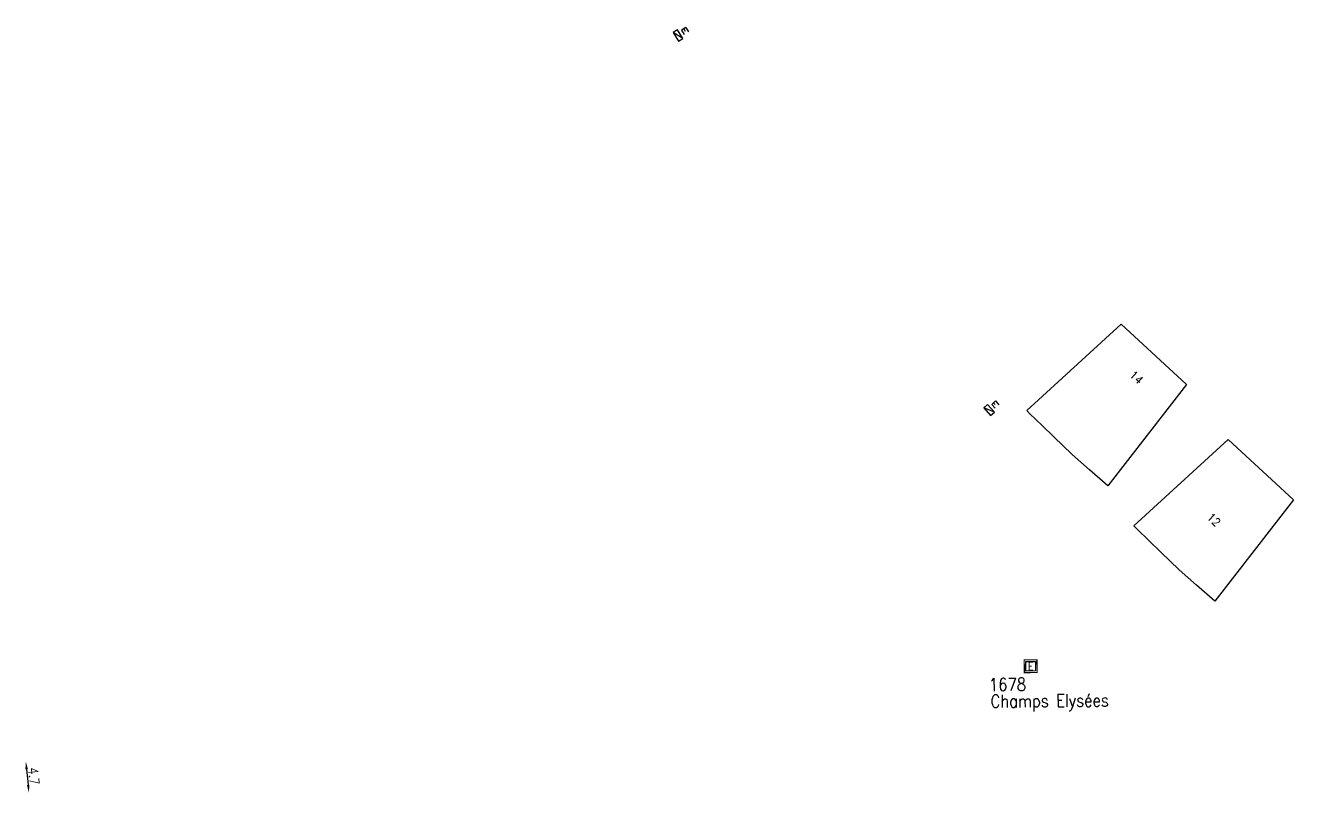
# Model space of a CAD drawing. Header units: millimetres. Extents: x 147004 to 147847, y 131108 to 131813.
# Drawn here: x 147432.4 to 147630.9, y 131692.8 to 131812.8 of the extents above; entities that cross this region are included whole.
import ezdxf
from ezdxf.enums import TextEntityAlignment as Align

# ---------------------------------------------------------------- set-up
doc = ezdxf.new("R2010")
doc.units = ezdxf.units.MM
doc.header["$PDMODE"] = 34
doc.layers.get('0').update_dxf_attribs({"linetype": 'CONTINUOUS'})
doc.layers.get('Defpoints').update_dxf_attribs({"linetype": 'CONTINUOUS'})
for name, color, linetype in [('M_200', 7, 'CONTINUOUS'), ('W0008', 7, 'CONTINUOUS'), ('W0100', 7, 'CONTINUOUS'), ('W0430', 7, 'CONTINUOUS'), ('W0991', 7, 'CONTINUOUS')]:
    doc.layers.add(name, color=color, linetype=linetype)
doc.styles.add('M_ROMANS', font='ROMANS.shx', dxfattribs={"width": 0.75})
doc.styles.get("Standard").update_dxf_attribs({"font": 'romans.shx', "width": 0.85})
doc.dimstyles.get("Standard").update_dxf_attribs({"dimtxt": 1.5, "dimasz": 1.2, "dimexe": 0.625, "dimexo": 0.625, "dimgap": 0.25, "dimtad": 1, "dimdec": 1, "dimzin": 0, "dimdsep": 46, "dimtxsty": 'Standard', "dimcen": -0.5, "dimadec": 0, "dimazin": 0, "dimtfac": 1, "dimtdec": 1, "dimtmove": 0, "dimatfit": 3, "dimfxl": 0, "dimtolj": 1, "dimtzin": 0, "dimarcsym": 0})

# ---------------------------------------------------------------- blocks, each defined once
blk = doc.blocks.new('M_200_59')
at = {"layer": 'M_200', "color": 0, "linetype": 'Continuous', "const_width": 0.35, "flags": 128}
blk.add_lwpolyline([(4, 4), (4, 0), (0, 0), (0, 4)], close=True, dxfattribs=at)
at = {"layer": 'M_200', "color": 0, "linetype": 'Continuous'}
blk.add_lwpolyline([(0.5, 3.5), (3.5, 3.5), (3.5, 0.5), (0.5, 0.5)], close=True, dxfattribs=at)
at = {"layer": 'M_200', "insert": (2, 2), "char_height": 2.5, "width": 4, "attachment_point": 5}
blk.add_mtext('E', dxfattribs=at)
at = {"layer": 'M_200', "color": 0, "linetype": 'Continuous', "width": 0.85}
for tag, p in [('NUM', (2, 17.06)), ('NOM', (2, 10.65))]:
    blk.add_attdef(tag, text='', height=4, dxfattribs=at).set_placement(p, align=Align.MIDDLE)
at = {"layer": 'M_200', "color": 0, "linetype": 'Continuous', "style": 'M_ROMANS', "width": 0.75, "flags": 3}
for tag, p in [('DEF_LEG', (1.87, -2.99)), ('DEF_COUP', (1.87, -5.49)), ('DEF_TYPE', (1.87, -7.99))]:
    blk.add_attdef(tag, text='', height=1.2, dxfattribs=at).set_placement(p, align=Align.MIDDLE)
blk = doc.blocks.new('*D2')
at = {"layer": 'Defpoints', "color": 0, "linetype": 'Continuous', "transparency": 16777216}
for p in [(147432.49, 131697.64), (147432.96, 131692.79), (147432.96, 131692.79)]:
    blk.add_point(p, dxfattribs=at)
at = {"layer": 'W0008', "color": 0, "linetype": 'Continuous', "lineweight": -2, "transparency": 16777216}
blk.add_line((147432.61, 131696.45), (147432.85, 131693.99), dxfattribs=at)
at = {"layer": 'W0008', "color": 0, "linetype": 'Continuous', "transparency": 16777216}
for points in [[(147432.81, 131696.47), (147432.41, 131696.43), (147432.49, 131697.64)], [(147433.05, 131694.01), (147432.65, 131693.97), (147432.96, 131692.79)]]:
    blk.add_solid(points, dxfattribs=at)
at = {"layer": 'W0008', "color": 0, "linetype": 'Continuous', "transparency": 16777216, "insert": (147433.72, 131695.37), "char_height": 1.5, "attachment_point": 5, "rotation": 275.5279}
blk.add_mtext('\\A1;4.7', dxfattribs=at)
blk = doc.blocks.new('T430')
at = {"flags": 128}
for points in [[(-0.4, 2.1), (0.4, 2.1)], [(-0.4, 2.1), (-0.4, 1.3)], [(0.8, 0.8), (-0.8, 0.8)], [(-0.8, 0.8), (-0.8, 0)], [(0.8, 0.8), (-0.8, 0)], [(-0.8, 0), (0.8, 0)], [(-0.4, 1.7), (0, 1.7)], [(-0.4, 1.3), (0.4, 1.3)], [(0.8, 0), (0.8, 0.8)]]:
    blk.add_lwpolyline(points, dxfattribs=at)

msp = doc.modelspace()

# ---------------------------------------------------------------- linework, layer by layer
at = {"layer": 'W0100', "color": 253}
msp.add_lwpolyline([(147589.09, 131752.56), (147603.88, 131766.02), (147614.1, 131756.62), (147601.8, 131740.77), (147598.92, 131743.26), (147596.21, 131745.67), (147593.34, 131748.45), (147591.5, 131750.19), (147589.55, 131752.05), (147589.09, 131752.56)], dxfattribs=at)
at = {"layer": 'W0100', "color": 252}
msp.add_lwpolyline([(147605.84, 131734.52), (147620.63, 131747.99), (147630.85, 131738.58), (147618.55, 131722.74), (147615.67, 131725.22), (147612.96, 131727.63), (147610.09, 131730.41), (147608.24, 131732.15), (147606.3, 131734.02), (147605.84, 131734.52)], dxfattribs=at)

# ---------------------------------------------------------------- block references
at = {"layer": 'M_200'}
ref = msp.add_blockref('M_200_59', (147588.72, 131711.55), dxfattribs=dict(at, xscale=0.5, yscale=0.5, zscale=0.5, rotation=0.5426610231602603))
ref.add_attrib('NUM', '1678', dxfattribs={"color": 0, "linetype": 'Continuous', "height": 2, "rotation": 0.5427, "width": 0.85}).set_placement((147586.08, 131709.7), align=Align.MIDDLE)
ref.add_attrib('NOM', 'Champs Elysées', dxfattribs={"color": 0, "linetype": 'Continuous', "height": 2, "rotation": 0.5427, "width": 0.85}).set_placement((147592.68, 131706.84), align=Align.MIDDLE)
at = {"layer": 'W0430'}
for p, rotation in [((147534.19, 131810.99), 301.2523363014137), ((147582.9, 131752.34), 311.5634975216496)]:
    msp.add_blockref('T430', p, dxfattribs=dict(at, rotation=rotation))

# ---------------------------------------------------------------- texts
at = {"layer": 'W0991', "color": 253}
msp.add_text('14', height=1.25, rotation=315.9862, dxfattribs=at).set_placement((147606.25, 131757.73), align=Align.MIDDLE)
at = {"layer": 'W0991', "color": 252}
msp.add_text('12', height=1.25, rotation=315.9862, dxfattribs=at).set_placement((147618.36, 131735.48), align=Align.MIDDLE)

# ---------------------------------------------------------------- dimensions: what is measured, and where the dimension line sits
at = {"layer": 'W0008', "color": 252, "linetype": 'Continuous'}
dim = msp.add_linear_dim(base=(147432.96, 131692.79), p1=(147432.49, 131697.64), p2=(147432.96, 131692.79), angle=95.5279, text='4.7', dimstyle='Standard', dxfattribs=at)
dim.commit()
dim.dimension.update_dxf_attribs({"geometry": '*D2', "text_midpoint": (147432.72, 131695.28), "dimtype": 160})

doc.saveas('drawing.dxf')
